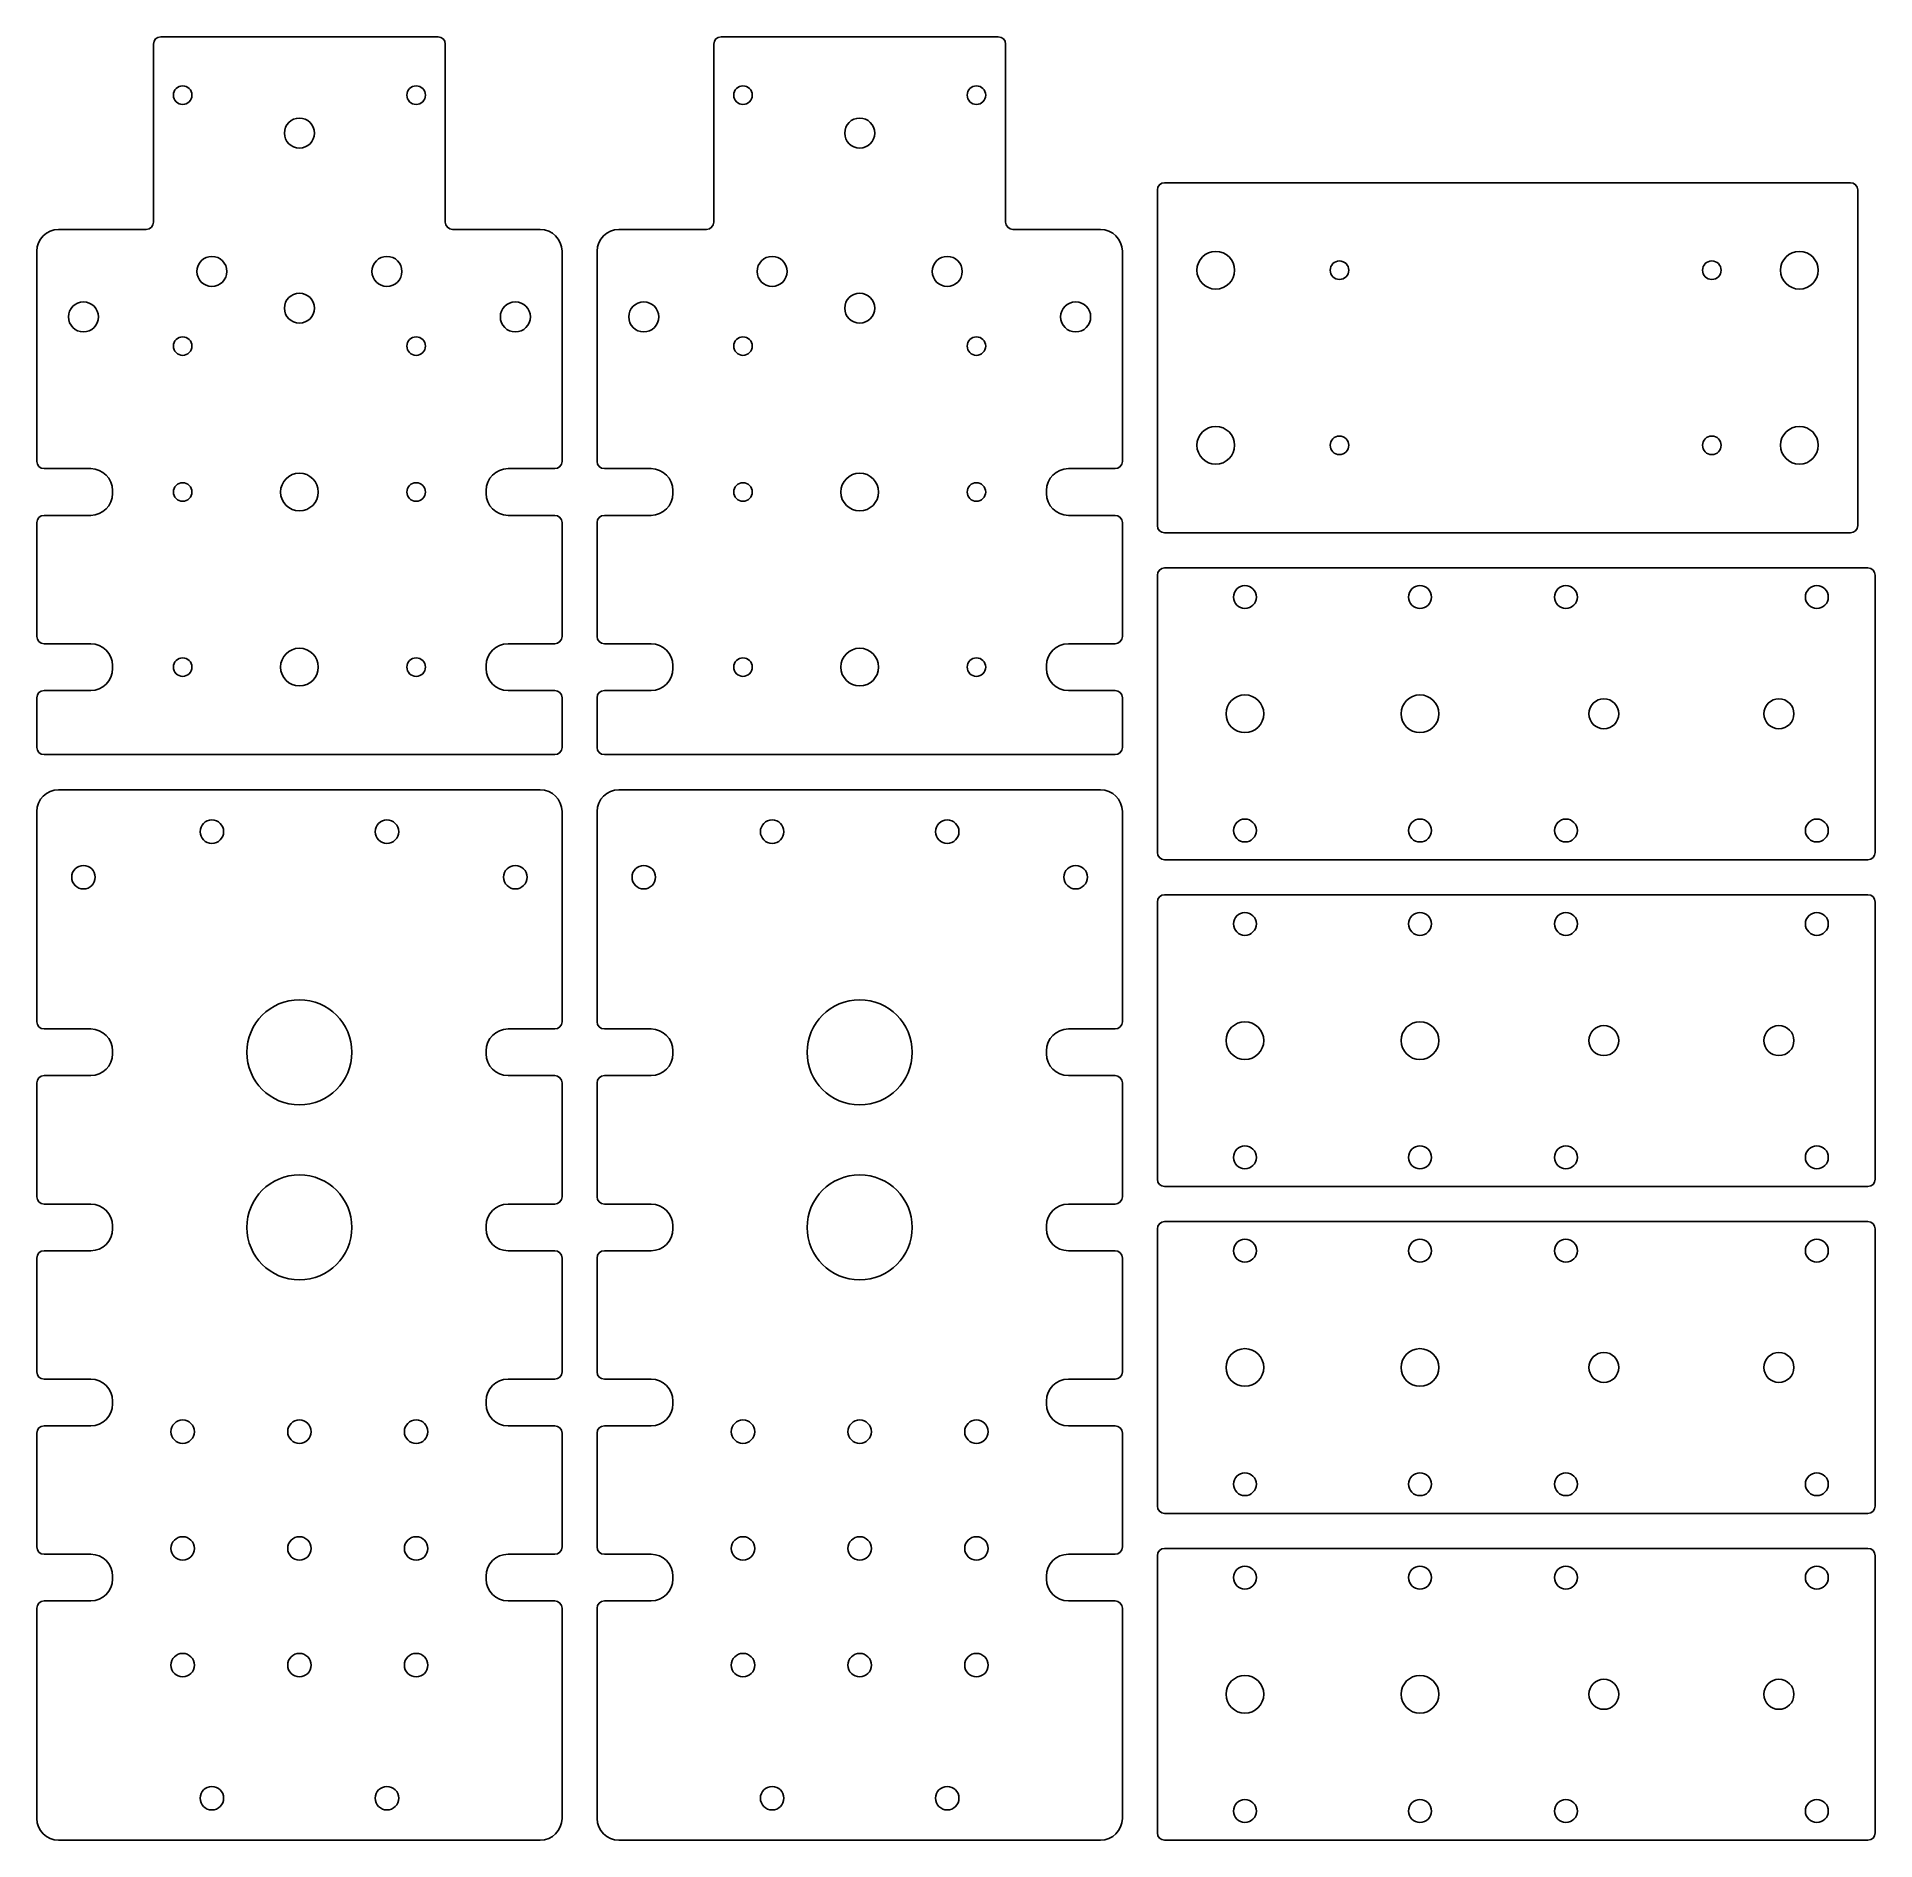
# Model space of a CAD drawing. Extents: x 0 to 15.8, y 0 to 15.4.
import ezdxf

# ---------------------------------------------------------------- set-up
doc = ezdxf.new("R2010")
doc.units = 0
doc.layers.add('WATERJET', color=3, linetype='CONTINUOUS')

msp = doc.modelspace()

# ---------------------------------------------------------------- linework, layer by layer
at = {"layer": 'WATERJET'}
for p, q in [((1.0625, 15.45), (3.4375, 15.45)), ((5.8625, 15.45), (8.2375, 15.45)), ((1, 13.8625), (1, 15.3875)), ((3.5, 13.8625), (3.5, 15.3875)), ((5.8, 13.8625), (5.8, 15.3875)), ((8.3, 13.8625), (8.3, 15.3875)), ((15.5375, 14.2), (9.6625, 14.2)), ((9.6, 11.2625), (9.6, 14.1375)), ((15.6, 11.2625), (15.6, 14.1375)), ((0.9375, 13.8), (0.1875, 13.8)), ((4.3125, 13.8), (3.5625, 13.8)), ((5.7375, 13.8), (4.9875, 13.8)), ((9.1125, 13.8), (8.3625, 13.8)), ((0, 13.6125), (0, 11.8125)), ((4.5, 11.8125), (4.5, 13.6125)), ((4.8, 13.6125), (4.8, 11.8125)), ((9.3, 11.8125), (9.3, 13.6125)), ((0.0625, 11.75), (0.4625, 11.75)), ((4.4375, 11.75), (4.0375, 11.75)), ((4.8625, 11.75), (5.2625, 11.75)), ((9.2375, 11.75), (8.8375, 11.75)), ((0.65, 11.5625), (0.65, 11.5375)), ((3.85, 11.5625), (3.85, 11.5375)), ((5.45, 11.5625), (5.45, 11.5375)), ((8.65, 11.5625), (8.65, 11.5375)), ((0.4625, 11.35), (0.0625, 11.35)), ((4.0375, 11.35), (4.4375, 11.35)), ((5.2625, 11.35), (4.8625, 11.35)), ((8.8375, 11.35), (9.2375, 11.35)), ((0, 11.2875), (0, 10.3125)), ((4.5, 10.3125), (4.5, 11.2875)), ((4.8, 11.2875), (4.8, 10.3125)), ((9.3, 10.3125), (9.3, 11.2875)), ((9.6625, 11.2), (15.5375, 11.2)), ((9.6625, 10.9), (12.6, 10.9)), ((12.6, 10.9), (15.6875, 10.9)), ((9.6, 8.4625), (9.6, 10.8375)), ((15.75, 10.8375), (15.75, 8.4625)), ((0.0625, 10.25), (0.4625, 10.25)), ((4.4375, 10.25), (4.0375, 10.25)), ((4.8625, 10.25), (5.2625, 10.25)), ((9.2375, 10.25), (8.8375, 10.25)), ((0.65, 10.0625), (0.65, 10.0375)), ((3.85, 10.0625), (3.85, 10.0375)), ((5.45, 10.0625), (5.45, 10.0375)), ((8.65, 10.0625), (8.65, 10.0375)), ((0, 9.7875), (0, 9.3625)), ((0.4625, 9.85), (0.0625, 9.85)), ((4.0375, 9.85), (4.4375, 9.85)), ((4.5, 9.3625), (4.5, 9.7875)), ((4.8, 9.7875), (4.8, 9.3625)), ((5.2625, 9.85), (4.8625, 9.85)), ((8.8375, 9.85), (9.2375, 9.85)), ((9.3, 9.3625), (9.3, 9.7875)), ((2.25, 9.3), (0.0625, 9.3)), ((2.25, 9.3), (4.4375, 9.3)), ((7.05, 9.3), (4.8625, 9.3)), ((7.05, 9.3), (9.2375, 9.3)), ((4.3125, 9), (0.1875, 9)), ((9.1125, 9), (4.9875, 9)), ((0, 8.8125), (0, 7.0125)), ((4.5, 7.0125), (4.5, 8.8125)), ((4.8, 8.8125), (4.8, 7.0125)), ((9.3, 7.0125), (9.3, 8.8125)), ((12.6, 8.4), (9.6625, 8.4)), ((12.6, 8.4), (15.6875, 8.4)), ((9.6, 5.6625), (9.6, 8.0375)), ((9.6625, 8.1), (12.6, 8.1)), ((12.6, 8.1), (15.6875, 8.1)), ((15.75, 8.0375), (15.75, 5.6625)), ((0.0625, 6.95), (0.4625, 6.95)), ((4.4375, 6.95), (4.0375, 6.95)), ((4.8625, 6.95), (5.2625, 6.95)), ((9.2375, 6.95), (8.8375, 6.95)), ((0.65, 6.7625), (0.65, 6.7375)), ((3.85, 6.7625), (3.85, 6.7375)), ((5.45, 6.7625), (5.45, 6.7375)), ((8.65, 6.7625), (8.65, 6.7375)), ((0, 6.4875), (0, 5.5125)), ((0.4625, 6.55), (0.0625, 6.55)), ((4.0375, 6.55), (4.4375, 6.55)), ((4.5, 5.5125), (4.5, 6.4875)), ((4.8, 6.4875), (4.8, 5.5125)), ((5.2625, 6.55), (4.8625, 6.55)), ((8.8375, 6.55), (9.2375, 6.55)), ((9.3, 5.5125), (9.3, 6.4875)), ((12.6, 5.6), (9.6625, 5.6)), ((12.6, 5.6), (15.6875, 5.6)), ((0.0625, 5.45), (0.4625, 5.45)), ((4.4375, 5.45), (4.0375, 5.45)), ((4.8625, 5.45), (5.2625, 5.45)), ((9.2375, 5.45), (8.8375, 5.45)), ((0.65, 5.2625), (0.65, 5.2375)), ((3.85, 5.2625), (3.85, 5.2375)), ((5.45, 5.2625), (5.45, 5.2375)), ((8.65, 5.2625), (8.65, 5.2375)), ((9.6, 2.8625), (9.6, 5.2375)), ((9.6625, 5.3), (12.6, 5.3)), ((12.6, 5.3), (15.6875, 5.3)), ((15.75, 5.2375), (15.75, 2.8625)), ((0.4625, 5.05), (0.0625, 5.05)), ((4.0375, 5.05), (4.4375, 5.05)), ((5.2625, 5.05), (4.8625, 5.05)), ((8.8375, 5.05), (9.2375, 5.05)), ((0, 4.9875), (0, 4.0125)), ((4.5, 4.0125), (4.5, 4.9875)), ((4.8, 4.9875), (4.8, 4.0125)), ((9.3, 4.0125), (9.3, 4.9875)), ((0.0625, 3.95), (0.4625, 3.95)), ((4.4375, 3.95), (4.0375, 3.95)), ((4.8625, 3.95), (5.2625, 3.95)), ((9.2375, 3.95), (8.8375, 3.95)), ((0.65, 3.7625), (0.65, 3.7375)), ((3.85, 3.7625), (3.85, 3.7375)), ((5.45, 3.7625), (5.45, 3.7375)), ((8.65, 3.7625), (8.65, 3.7375)), ((0, 3.4875), (0, 2.5125)), ((0.4625, 3.55), (0.0625, 3.55)), ((4.0375, 3.55), (4.4375, 3.55)), ((4.5, 2.5125), (4.5, 3.4875)), ((4.8, 3.4875), (4.8, 2.5125)), ((5.2625, 3.55), (4.8625, 3.55)), ((8.8375, 3.55), (9.2375, 3.55)), ((9.3, 2.5125), (9.3, 3.4875)), ((12.6, 2.8), (9.6625, 2.8)), ((12.6, 2.8), (15.6875, 2.8)), ((0.0625, 2.45), (0.4625, 2.45)), ((4.4375, 2.45), (4.0375, 2.45)), ((4.8625, 2.45), (5.2625, 2.45)), ((9.2375, 2.45), (8.8375, 2.45)), ((9.6, 0.0625), (9.6, 2.4375)), ((9.6625, 2.5), (12.6, 2.5)), ((12.6, 2.5), (15.6875, 2.5)), ((15.75, 2.4375), (15.75, 0.0625)), ((0.65, 2.2625), (0.65, 2.2375)), ((3.85, 2.2625), (3.85, 2.2375)), ((5.45, 2.2625), (5.45, 2.2375)), ((8.65, 2.2625), (8.65, 2.2375)), ((0.4625, 2.05), (0.0625, 2.05)), ((4.0375, 2.05), (4.4375, 2.05)), ((5.2625, 2.05), (4.8625, 2.05)), ((8.8375, 2.05), (9.2375, 2.05)), ((0, 1.9875), (0, 0.1875)), ((4.5, 0.1875), (4.5, 1.9875)), ((4.8, 1.9875), (4.8, 0.1875)), ((9.3, 0.1875), (9.3, 1.9875)), ((0.1875, 0), (4.3125, 0)), ((4.9875, 0), (9.1125, 0)), ((12.6, 0), (9.6625, 0)), ((12.6, 0), (15.6875, 0))]:
    msp.add_line(p, q, dxfattribs=at)
for centre, radius in [((1.25, 14.95), 0.0795), ((3.25, 14.95), 0.0795), ((6.05, 14.95), 0.0795), ((8.05, 14.95), 0.0795), ((2.25, 14.625), 0.1285), ((7.05, 14.625), 0.1285), ((1.5, 13.44), 0.1285), ((3, 13.44), 0.1285), ((6.3, 13.44), 0.1285), ((7.8, 13.44), 0.1285), ((10.1, 13.45), 0.1615), ((15.1, 13.45), 0.1615), ((11.16, 13.45), 0.0795), ((14.35, 13.45), 0.0795), ((2.25, 13.125), 0.1285), ((7.05, 13.125), 0.1285), ((0.4, 13.05), 0.1285), ((4.1, 13.05), 0.1285), ((5.2, 13.05), 0.1285), ((8.9, 13.05), 0.1285), ((1.25, 12.8), 0.0795), ((3.25, 12.8), 0.0795), ((6.05, 12.8), 0.0795), ((8.05, 12.8), 0.0795), ((10.1, 11.95), 0.1615), ((11.16, 11.95), 0.0795), ((14.35, 11.95), 0.0795), ((15.1, 11.95), 0.1615), ((2.25, 11.55), 0.1615), ((7.05, 11.55), 0.1615), ((1.25, 11.55), 0.0795), ((3.25, 11.55), 0.0795), ((6.05, 11.55), 0.0795), ((8.05, 11.55), 0.0795), ((10.35, 10.65), 0.098), ((11.85, 10.65), 0.098), ((13.1, 10.65), 0.098), ((15.25, 10.65), 0.098), ((1.25, 10.05), 0.0795), ((2.25, 10.05), 0.1615), ((3.25, 10.05), 0.0795), ((6.05, 10.05), 0.0795), ((7.05, 10.05), 0.1615), ((8.05, 10.05), 0.0795), ((10.35, 9.65), 0.1615), ((11.85, 9.65), 0.1615), ((13.425, 9.65), 0.1285), ((14.925, 9.65), 0.1285), ((1.5, 8.64), 0.1005), ((3, 8.64), 0.1005), ((6.3, 8.64), 0.1005), ((7.8, 8.64), 0.1005), ((10.35, 8.65), 0.098), ((11.85, 8.65), 0.098), ((13.1, 8.65), 0.098), ((15.25, 8.65), 0.098), ((0.4, 8.25), 0.1005), ((4.1, 8.25), 0.1005), ((5.2, 8.25), 0.1005), ((8.9, 8.25), 0.1005), ((10.35, 7.85), 0.098), ((11.85, 7.85), 0.098), ((13.1, 7.85), 0.098), ((15.25, 7.85), 0.098), ((2.25, 6.75), 0.45), ((7.05, 6.75), 0.45), ((10.35, 6.85), 0.1615), ((11.85, 6.85), 0.1615), ((13.425, 6.85), 0.1285), ((14.925, 6.85), 0.1285), ((10.35, 5.85), 0.098), ((11.85, 5.85), 0.098), ((13.1, 5.85), 0.098), ((15.25, 5.85), 0.098), ((2.25, 5.25), 0.45), ((7.05, 5.25), 0.45), ((10.35, 5.05), 0.098), ((11.85, 5.05), 0.098), ((13.1, 5.05), 0.098), ((15.25, 5.05), 0.098), ((10.35, 4.05), 0.1615), ((11.85, 4.05), 0.1615), ((13.425, 4.05), 0.1285), ((14.925, 4.05), 0.1285), ((1.25, 3.5), 0.1005), ((2.25, 3.5), 0.1005), ((3.25, 3.5), 0.1005), ((6.05, 3.5), 0.1005), ((7.05, 3.5), 0.1005), ((8.05, 3.5), 0.1005), ((10.35, 3.05), 0.098), ((11.85, 3.05), 0.098), ((13.1, 3.05), 0.098), ((15.25, 3.05), 0.098), ((1.25, 2.5), 0.1005), ((2.25, 2.5), 0.1005), ((3.25, 2.5), 0.1005), ((6.05, 2.5), 0.1005), ((7.05, 2.5), 0.1005), ((8.05, 2.5), 0.1005), ((10.35, 2.25), 0.098), ((11.85, 2.25), 0.098), ((13.1, 2.25), 0.098), ((15.25, 2.25), 0.098), ((1.25, 1.5), 0.1005), ((2.25, 1.5), 0.1005), ((3.25, 1.5), 0.1005), ((6.05, 1.5), 0.1005), ((7.05, 1.5), 0.1005), ((8.05, 1.5), 0.1005), ((10.35, 1.25), 0.1615), ((11.85, 1.25), 0.1615), ((13.425, 1.25), 0.1285), ((14.925, 1.25), 0.1285), ((1.5, 0.36), 0.1005), ((3, 0.36), 0.1005), ((6.3, 0.36), 0.1005), ((7.8, 0.36), 0.1005), ((10.35, 0.25), 0.098), ((11.85, 0.25), 0.098), ((13.1, 0.25), 0.098), ((15.25, 0.25), 0.098)]:
    msp.add_circle(centre, radius, dxfattribs=at)
for centre, radius, start, end in [((1.0625, 15.3875), 0.0625, 90, 180), ((3.4375, 15.3875), 0.0625, 360, 90), ((5.8625, 15.3875), 0.0625, 90, 180), ((8.2375, 15.3875), 0.0625, 360, 90), ((9.6625, 14.1375), 0.0625, 90, 180), ((15.5375, 14.1375), 0.0625, 360, 90), ((0.9375, 13.8625), 0.0625, 270, 360), ((3.5625, 13.8625), 0.0625, 180, 270), ((5.7375, 13.8625), 0.0625, 270, 360), ((8.3625, 13.8625), 0.0625, 180, 270), ((0.1875, 13.6125), 0.1875, 90, 180), ((4.3125, 13.6125), 0.1875, 360, 90), ((4.9875, 13.6125), 0.1875, 90, 180), ((9.1125, 13.6125), 0.1875, 360, 90), ((0.0625, 11.8125), 0.0625, 180, 270), ((4.4375, 11.8125), 0.0625, 270, 360), ((4.8625, 11.8125), 0.0625, 180, 270), ((9.2375, 11.8125), 0.0625, 270, 360), ((0.4625, 11.5625), 0.1875, 360, 90), ((4.0375, 11.5625), 0.1875, 90, 180), ((5.2625, 11.5625), 0.1875, 360, 90), ((8.8375, 11.5625), 0.1875, 90, 180), ((0.4625, 11.5375), 0.1875, 270, 360), ((4.0375, 11.5375), 0.1875, 180, 270), ((5.2625, 11.5375), 0.1875, 270, 360), ((8.8375, 11.5375), 0.1875, 180, 270), ((0.0625, 11.2875), 0.0625, 90, 180), ((4.4375, 11.2875), 0.0625, 360, 90), ((4.8625, 11.2875), 0.0625, 90, 180), ((9.2375, 11.2875), 0.0625, 360, 90), ((9.6625, 11.2625), 0.0625, 180, 270), ((15.5375, 11.2625), 0.0625, 270, 360), ((9.6625, 10.8375), 0.0625, 90, 180), ((15.6875, 10.8375), 0.0625, 0, 90), ((0.0625, 10.3125), 0.0625, 180, 270), ((0.4625, 10.0625), 0.1875, 360, 90), ((4.0375, 10.0625), 0.1875, 90, 180), ((4.4375, 10.3125), 0.0625, 270, 360), ((4.8625, 10.3125), 0.0625, 180, 270), ((5.2625, 10.0625), 0.1875, 360, 90), ((8.8375, 10.0625), 0.1875, 90, 180), ((9.2375, 10.3125), 0.0625, 270, 360), ((0.4625, 10.0375), 0.1875, 270, 360), ((4.0375, 10.0375), 0.1875, 180, 270), ((5.2625, 10.0375), 0.1875, 270, 360), ((8.8375, 10.0375), 0.1875, 180, 270), ((0.0625, 9.7875), 0.0625, 90, 180), ((4.4375, 9.7875), 0.0625, 360, 90), ((4.8625, 9.7875), 0.0625, 90, 180), ((9.2375, 9.7875), 0.0625, 360, 90), ((0.0625, 9.3625), 0.0625, 180, 270), ((4.4375, 9.3625), 0.0625, 270, 360), ((4.8625, 9.3625), 0.0625, 180, 270), ((9.2375, 9.3625), 0.0625, 270, 360), ((0.1875, 8.8125), 0.1875, 90, 180), ((4.3125, 8.8125), 0.1875, 360, 90), ((4.9875, 8.8125), 0.1875, 90, 180), ((9.1125, 8.8125), 0.1875, 360, 90), ((9.6625, 8.4625), 0.0625, 180, 270), ((15.6875, 8.4625), 0.0625, 270, 0), ((9.6625, 8.0375), 0.0625, 90, 180), ((15.6875, 8.0375), 0.0625, 0, 90), ((0.0625, 7.0125), 0.0625, 180, 270), ((0.4625, 6.7625), 0.1875, 360, 90), ((4.0375, 6.7625), 0.1875, 90, 180), ((4.4375, 7.0125), 0.0625, 270, 360), ((4.8625, 7.0125), 0.0625, 180, 270), ((5.2625, 6.7625), 0.1875, 360, 90), ((8.8375, 6.7625), 0.1875, 90, 180), ((9.2375, 7.0125), 0.0625, 270, 360), ((0.4625, 6.7375), 0.1875, 270, 360), ((4.0375, 6.7375), 0.1875, 180, 270), ((5.2625, 6.7375), 0.1875, 270, 360), ((8.8375, 6.7375), 0.1875, 180, 270), ((0.0625, 6.4875), 0.0625, 90, 180), ((4.4375, 6.4875), 0.0625, 360, 90), ((4.8625, 6.4875), 0.0625, 90, 180), ((9.2375, 6.4875), 0.0625, 360, 90), ((0.0625, 5.5125), 0.0625, 180, 270), ((4.4375, 5.5125), 0.0625, 270, 360), ((4.8625, 5.5125), 0.0625, 180, 270), ((9.2375, 5.5125), 0.0625, 270, 360), ((9.6625, 5.6625), 0.0625, 180, 270), ((15.6875, 5.6625), 0.0625, 270, 0), ((0.4625, 5.2625), 0.1875, 360, 90), ((4.0375, 5.2625), 0.1875, 90, 180), ((5.2625, 5.2625), 0.1875, 360, 90), ((8.8375, 5.2625), 0.1875, 90, 180), ((0.4625, 5.2375), 0.1875, 270, 360), ((4.0375, 5.2375), 0.1875, 180, 270), ((5.2625, 5.2375), 0.1875, 270, 360), ((8.8375, 5.2375), 0.1875, 180, 270), ((9.6625, 5.2375), 0.0625, 90, 180), ((15.6875, 5.2375), 0.0625, 0, 90), ((0.0625, 4.9875), 0.0625, 90, 180), ((4.4375, 4.9875), 0.0625, 360, 90), ((4.8625, 4.9875), 0.0625, 90, 180), ((9.2375, 4.9875), 0.0625, 360, 90), ((0.0625, 4.0125), 0.0625, 180, 270), ((0.4625, 3.7625), 0.1875, 360, 90), ((4.0375, 3.7625), 0.1875, 90, 180), ((4.4375, 4.0125), 0.0625, 270, 360), ((4.8625, 4.0125), 0.0625, 180, 270), ((5.2625, 3.7625), 0.1875, 360, 90), ((8.8375, 3.7625), 0.1875, 90, 180), ((9.2375, 4.0125), 0.0625, 270, 360), ((0.4625, 3.7375), 0.1875, 270, 360), ((4.0375, 3.7375), 0.1875, 180, 270), ((5.2625, 3.7375), 0.1875, 270, 360), ((8.8375, 3.7375), 0.1875, 180, 270), ((0.0625, 3.4875), 0.0625, 90, 180), ((4.4375, 3.4875), 0.0625, 360, 90), ((4.8625, 3.4875), 0.0625, 90, 180), ((9.2375, 3.4875), 0.0625, 360, 90), ((9.6625, 2.8625), 0.0625, 180, 270), ((15.6875, 2.8625), 0.0625, 270, 0), ((0.0625, 2.5125), 0.0625, 180, 270), ((0.4625, 2.2625), 0.1875, 360, 90), ((4.0375, 2.2625), 0.1875, 90, 180), ((4.4375, 2.5125), 0.0625, 270, 360), ((4.8625, 2.5125), 0.0625, 180, 270), ((5.2625, 2.2625), 0.1875, 360, 90), ((8.8375, 2.2625), 0.1875, 90, 180), ((9.2375, 2.5125), 0.0625, 270, 360), ((9.6625, 2.4375), 0.0625, 90, 180), ((15.6875, 2.4375), 0.0625, 0, 90), ((0.4625, 2.2375), 0.1875, 270, 360), ((4.0375, 2.2375), 0.1875, 180, 270), ((5.2625, 2.2375), 0.1875, 270, 360), ((8.8375, 2.2375), 0.1875, 180, 270), ((0.0625, 1.9875), 0.0625, 90, 180), ((4.4375, 1.9875), 0.0625, 360, 90), ((4.8625, 1.9875), 0.0625, 90, 180), ((9.2375, 1.9875), 0.0625, 360, 90), ((0.1875, 0.1875), 0.1875, 180, 270), ((4.3125, 0.1875), 0.1875, 270, 360), ((4.9875, 0.1875), 0.1875, 180, 270), ((9.1125, 0.1875), 0.1875, 270, 360), ((9.6625, 0.0625), 0.0625, 180, 270), ((15.6875, 0.0625), 0.0625, 270, 0)]:
    msp.add_arc(centre, radius, start, end, dxfattribs=at)

doc.saveas('drawing.dxf')
